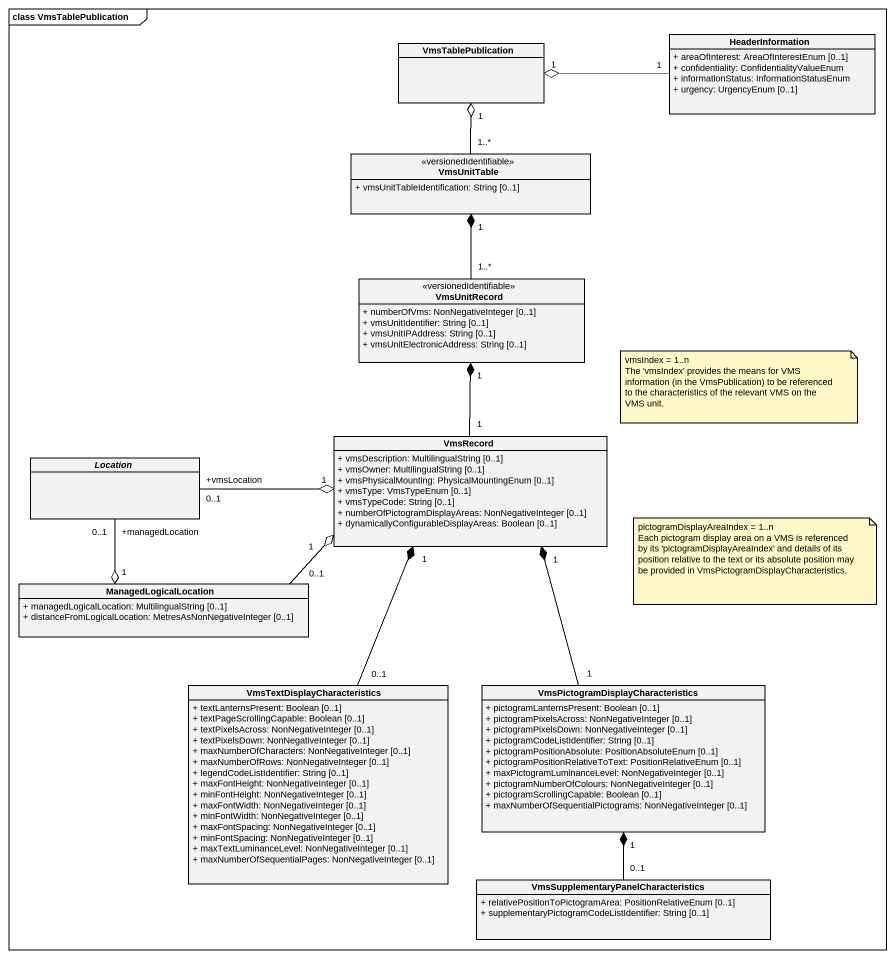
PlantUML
@startuml
mainframe class VmsTablePublication
hide circle
hide empty members
skinparam classAttributeIconSize 0
class HeaderInformation {
  + areaOfInterest: AreaOfInterestEnum [0..1]
  + confidentiality: ConfidentialityValueEnum
  + informationStatus: InformationStatusEnum
  + urgency: UrgencyEnum [0..1]
}
class VmsTablePublication
class VmsUnitTable <<versionedIdentifiable>> {
  + vmsUnitTableIdentification: String [0..1]
}
class VmsUnitRecord <<versionedIdentifiable>> {
  + numberOfVms: NonNegativeInteger [0..1]
  + vmsUnitIdentifier: String [0..1]
  + vmsUnitIPAddress: String [0..1]
  + vmsUnitElectronicAddress: String [0..1]
}
abstract class Location
class VmsRecord {
  + vmsDescription: MultilingualString [0..1]
  + vmsOwner: MultilingualString [0..1]
  + vmsPhysicalMounting: PhysicalMountingEnum [0..1]
  + vmsType: VmsTypeEnum [0..1]
  + vmsTypeCode: String [0..1]
  + numberOfPictogramDisplayAreas: NonNegativeInteger [0..1]
  + dynamicallyConfigurableDisplayAreas: Boolean [0..1]
}
class ManagedLogicalLocation {
  + managedLogicalLocation: MultilingualString [0..1]
  + distanceFromLogicalLocation: MetresAsNonNegativeInteger [0..1]
}
class "VmsTextDisplayCharacteristics" as VmsTextDisplayCharacteristic {
  + textLanternsPresent: Boolean [0..1]
  + textPageScrollingCapable: Boolean [0..1]
  + textPixelsAcross: NonNegativeInteger [0..1]
  + textPixelsDown: NonNegativeInteger [0..1]
  + maxNumberOfCharacters: NonNegativeInteger [0..1]
  + maxNumberOfRows: NonNegativeInteger [0..1]
  + legendCodeListIdentifier: String [0..1]
  + maxFontHeight: NonNegativeInteger [0..1]
  + minFontHeight: NonNegativeInteger [0..1]
  + maxFontWidth: NonNegativeInteger [0..1]
  + minFontWidth: NonNegativeInteger [0..1]
  + maxFontSpacing: NonNegativeInteger [0..1]
  + minFontSpacing: NonNegativeInteger [0..1]
  + maxTextLuminanceLevel: NonNegativeInteger [0..1]
  + maxNumberOfSequentialPages: NonNegativeInteger [0..1]
}
class "VmsPictogramDisplayCharacteristics" as VmsPictogramDisplayCharacter {
  + pictogramLanternsPresent: Boolean [0..1]
  + pictogramPixelsAcross: NonNegativeInteger [0..1]
  + pictogramPixelsDown: NonNegativeInteger [0..1]
  + pictogramCodeListIdentifier: String [0..1]
  + pictogramPositionAbsolute: PositionAbsoluteEnum [0..1]
  + pictogramPositionRelativeToText: PositionRelativeEnum [0..1]
  + maxPictogramLuminanceLevel: NonNegativeInteger [0..1]
  + pictogramNumberOfColours: NonNegativeInteger [0..1]
  + pictogramScrollingCapable: Boolean [0..1]
  + maxNumberOfSequentialPictograms: NonNegativeInteger [0..1]
}
class "VmsSupplementaryPanelCharacteristics" as VmsSupplementaryPanelCharact {
  + relativePositionToPictogramArea: PositionRelativeEnum [0..1]
  + supplementaryPictogramCodeListIdentifier: String [0..1]
}
HeaderInformation "1" -left-o "1" VmsTablePublication
VmsUnitTable "1..*" -up-o "1" VmsTablePublication
VmsUnitRecord "1..*" -up-* "1" VmsUnitTable
Location "+vmsLocation\n0..1" -right-o "1" VmsRecord
Location "+managedLocation\n0..1" --o "1" ManagedLogicalLocation
VmsRecord "1" -up-* "1" VmsUnitRecord
ManagedLogicalLocation "0..1" -right-o "1" VmsRecord
VmsTextDisplayCharacteristic "0..1" -up-* "1" VmsRecord
VmsPictogramDisplayCharacter "1" -up-* "1" VmsRecord
VmsSupplementaryPanelCharact "0..1" -up-* "1" VmsPictogramDisplayCharacter
note as N1
  vmsIndex = 1..n
  The 'vmsIndex' provides the means for VMS information (in the VmsPublication) to be referenced to the characteristics of the relevant VMS on the VMS unit.
end note
note as N2
  pictogramDisplayAreaIndex = 1..n
  Each pictogram display area on a VMS is referenced by its 'pictogramDisplayAreaIndex' and details of its position relative to the text or its absolute position may be provided in VmsPictogramDisplayCharacteristics.
end note
@enduml
